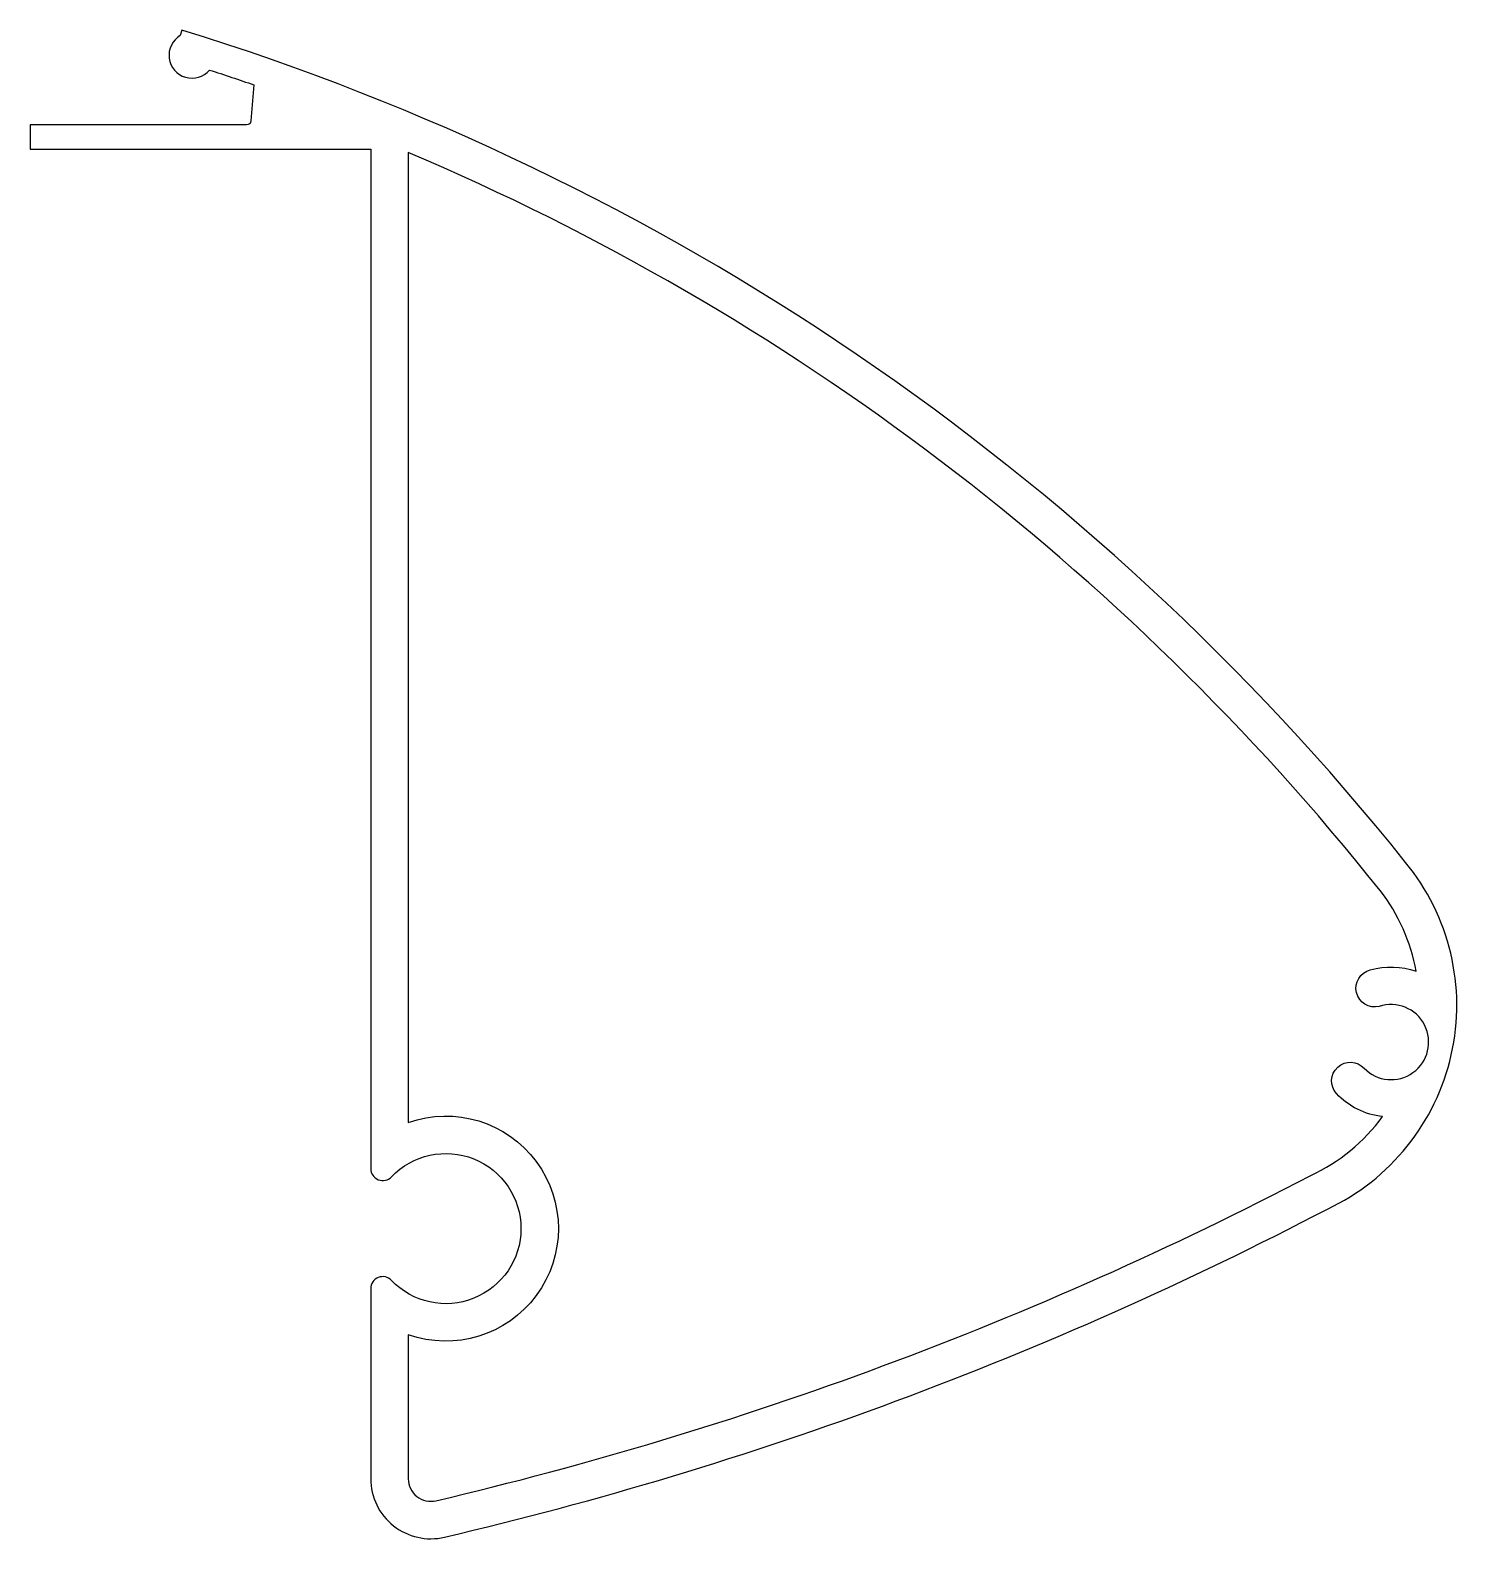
# Model space of a CAD drawing. Extents: x 268 to 363, y 709 to 809.
import ezdxf

# ---------------------------------------------------------------- set-up
doc = ezdxf.new("R2010")
doc.units = 0
doc.layers.get('0').update_dxf_attribs({"linetype": 'CONTINUOUS'})

msp = doc.modelspace()

# ---------------------------------------------------------------- linework, layer by layer
at = {"color": 7, "linetype": 'CONTINUOUS'}
msp.add_lwpolyline([(282.77, 803.41, -0.390433), (282.47, 803.13), (268.06, 803.13), (268.06, 801.52), (290.75, 801.52), (290.75, 733.6, 0.677033), (292.13, 733.05, -2.5), (292.13, 726.15, 0.677033), (290.75, 725.6), (290.75, 712.93, 0.483334), (295.66, 709.04, 0.062972), (354.48, 730.9, 0.489082), (359.69, 754, 0.150344), (278.17, 809.45), (278.06, 809.09, 1.185023), (280.01, 806.79, -0.004698), (282.97, 805.8)], format="xyb", close=True, dxfattribs=at)
msp.add_lwpolyline([(293.25, 712.93, 0.483334), (295.09, 711.47, 0.063028), (353.37, 733.14, 0.125728), (358.16, 737.06, -0.177203), (355.09, 738.59, -1), (356.93, 740.28, 1.808398), (357.93, 744.4, -1), (357.34, 746.83, -0.156507), (360.4, 746.74, 0.119808), (357.99, 752.13, 0.124974), (293.25, 801.29), (293.25, 736.67, -1.414214), (293.25, 722.53), (293.25, 712.93)], format="xyb", dxfattribs=at)

doc.saveas('drawing.dxf')
